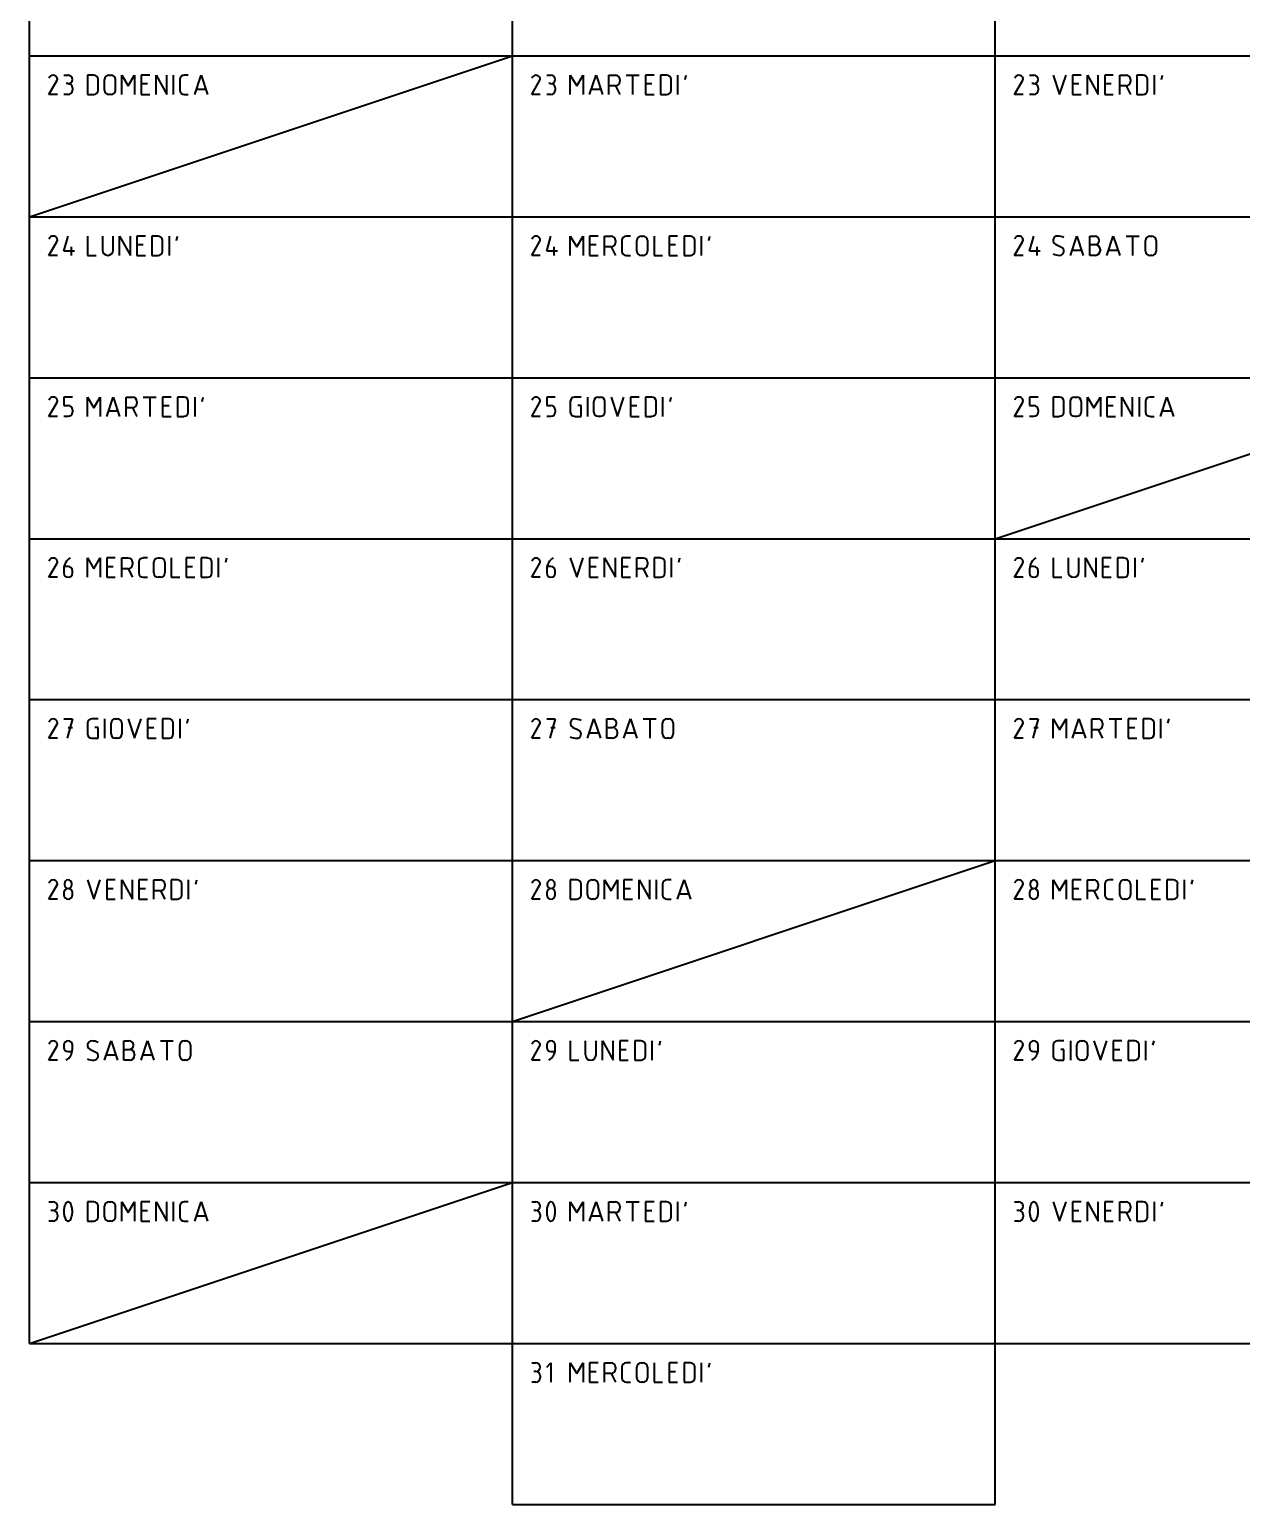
# Model space of a CAD drawing. Header units: millimetres. Extents: x 0 to 750, y -760 to 40.
# Drawn here: x 0 to 188.2, y -760 to -530.9 of the extents above; entities that cross this region are included whole.
import ezdxf

# ---------------------------------------------------------------- set-up
doc = ezdxf.new("R2010")
doc.units = ezdxf.units.MM
doc.layers.get('0').update_dxf_attribs({"lineweight": 40, "true_color": 0xffffff})

msp = doc.modelspace()

# ---------------------------------------------------------------- linework, layer by layer
for p, q in [((0, -535), (0, -510)), ((75, -535), (75, -510)), ((150, -535), (150, -510)), ((0, -535), (75, -535)), ((0, -560), (0, -535)), ((0, -560), (75, -535)), ((75, -535), (150, -535)), ((75, -560), (75, -535)), ((150, -535), (225, -535)), ((150, -560), (150, -535)), ((5.33, -538), (6, -538)), ((10, -538), (9, -538)), ((9, -538), (9, -541)), ((12.33, -538), (12.67, -538)), ((14.33, -541), (14.33, -538)), ((14.33, -538), (15.33, -539.67)), ((15.33, -539.67), (16.33, -538)), ((16.33, -538), (16.33, -541)), ((18.67, -538), (17.33, -538)), ((17.33, -538), (17.33, -541)), ((19.67, -541), (19.67, -538)), ((19.67, -538), (21.33, -541)), ((21.33, -541), (21.33, -538)), ((22.33, -538), (22.33, -541)), ((24.67, -538), (24, -538)), ((25.67, -541), (26.67, -538)), ((26.67, -538), (27.67, -541)), ((80.33, -538), (81, -538)), ((84, -541), (84, -538)), ((84, -538), (85, -539.67)), ((85, -539.67), (86, -538)), ((86, -538), (86, -541)), ((87, -541), (88, -538)), ((88, -538), (89, -541)), ((90, -541), (90, -538)), ((90, -538), (91, -538)), ((92.67, -538), (94.67, -538)), ((93.67, -538), (93.67, -541)), ((97, -538), (95.67, -538)), ((95.67, -538), (95.67, -541)), ((99, -538), (98, -538)), ((98, -538), (98, -541)), ((100.67, -538), (100.67, -541)), ((101.83, -538.67), (102, -538)), ((155.33, -538), (156, -538)), ((159, -538), (160, -541)), ((160, -541), (161, -538)), ((163.33, -538), (162, -538)), ((162, -538), (162, -541)), ((164.33, -541), (164.33, -538)), ((164.33, -538), (166, -541)), ((166, -541), (166, -538)), ((168.33, -538), (167, -538)), ((167, -538), (167, -541)), ((169.33, -541), (169.33, -538)), ((169.33, -538), (170.33, -538)), ((173, -538), (172, -538)), ((172, -538), (172, -541)), ((174.67, -538), (174.67, -541)), ((175.83, -538.67), (176, -538)), ((3, -541), (4.29, -538.78)), ((6, -539.33), (5.67, -539.33)), ((6.67, -540), (6.67, -540.33)), ((10.67, -540.33), (10.67, -538.67)), ((11.67, -540.33), (11.67, -538.67)), ((13.33, -538.67), (13.33, -540.33)), ((17.33, -539.33), (18.33, -539.33)), ((23.33, -538.67), (23.33, -540.33)), ((25.94, -540.17), (27.39, -540.17)), ((78, -541), (79.29, -538.78)), ((81, -539.33), (80.67, -539.33)), ((81.67, -540), (81.67, -540.33)), ((87.28, -540.17), (88.72, -540.17)), ((91, -539.67), (90, -539.67)), ((91, -539.67), (91.67, -541)), ((91.67, -538.67), (91.67, -539)), ((95.67, -539.33), (96.67, -539.33)), ((99.67, -540.33), (99.67, -538.67)), ((153, -541), (154.29, -538.78)), ((156, -539.33), (155.67, -539.33)), ((156.67, -540), (156.67, -540.33)), ((162, -539.33), (163, -539.33)), ((167, -539.33), (168, -539.33)), ((170.33, -539.67), (169.33, -539.67)), ((170.33, -539.67), (171, -541)), ((171, -538.67), (171, -539)), ((173.67, -540.33), (173.67, -538.67)), ((4.33, -541), (3, -541)), ((6, -541), (5.33, -541)), ((9, -541), (10, -541)), ((12.67, -541), (12.33, -541)), ((17.33, -541), (18.67, -541)), ((24, -541), (24.67, -541)), ((79.33, -541), (78, -541)), ((81, -541), (80.33, -541)), ((95.67, -541), (97, -541)), ((98, -541), (99, -541)), ((154.33, -541), (153, -541)), ((156, -541), (155.33, -541)), ((162, -541), (163.33, -541)), ((167, -541), (168.33, -541)), ((172, -541), (173, -541)), ((0, -560), (75, -560)), ((0, -585), (0, -560)), ((75, -560), (150, -560)), ((75, -585), (75, -560)), ((150, -560), (225, -560)), ((150, -585), (150, -560)), ((5.33, -565.33), (6, -563)), ((9, -563), (9, -566)), ((11.33, -563), (11.33, -565.17)), ((13, -565.17), (13, -563)), ((14, -566), (14, -563)), ((14, -563), (15.67, -566)), ((15.67, -566), (15.67, -563)), ((18, -563), (16.67, -563)), ((16.67, -563), (16.67, -566)), ((20, -563), (19, -563)), ((19, -563), (19, -566)), ((21.67, -563), (21.67, -566)), ((22.83, -563.67), (23, -563)), ((80.33, -565.33), (81, -563)), ((84, -566), (84, -563)), ((84, -563), (85, -564.67)), ((85, -564.67), (86, -563)), ((86, -563), (86, -566)), ((88.33, -563), (87, -563)), ((87, -563), (87, -566)), ((89.33, -566), (89.33, -563)), ((89.33, -563), (90.33, -563)), ((93.33, -563), (92.67, -563)), ((95, -563), (95.33, -563)), ((97, -563), (97, -566)), ((100.67, -563), (99.33, -563)), ((99.33, -563), (99.33, -566)), ((102.67, -563), (101.67, -563)), ((101.67, -563), (101.67, -566)), ((104.33, -563), (104.33, -566)), ((105.5, -563.67), (105.67, -563)), ((155.33, -565.33), (156, -563)), ((161.67, -566), (162.67, -563)), ((162.67, -563), (163.67, -566)), ((164.67, -566), (164.67, -563)), ((164.67, -563), (165.5, -563)), ((167.33, -566), (168.33, -563)), ((168.33, -563), (169.33, -566)), ((170.33, -563), (172.33, -563)), ((171.33, -563), (171.33, -566)), ((174, -563), (174.33, -563)), ((3, -566), (4.29, -563.78)), ((7, -565.33), (5.33, -565.33)), ((6.5, -566), (6.5, -564.67)), ((16.67, -564.33), (17.67, -564.33)), ((20.67, -565.33), (20.67, -563.67)), ((78, -566), (79.29, -563.78)), ((82, -565.33), (80.33, -565.33)), ((81.5, -566), (81.5, -564.67)), ((87, -564.33), (88, -564.33)), ((90.33, -564.67), (89.33, -564.67)), ((90.33, -564.67), (91, -566)), ((91, -563.67), (91, -564)), ((92, -563.67), (92, -565.33)), ((94.33, -565.33), (94.33, -563.67)), ((96, -563.67), (96, -565.33)), ((99.33, -564.33), (100.33, -564.33)), ((103.33, -565.33), (103.33, -563.67)), ((153, -566), (154.29, -563.78)), ((157, -565.33), (155.33, -565.33)), ((156.5, -566), (156.5, -564.67)), ((159.36, -564.26), (160.3, -564.74)), ((161.94, -565.17), (163.39, -565.17)), ((164.67, -564.33), (165.53, -564.33)), ((166.33, -565.13), (166.33, -565.2)), ((167.61, -565.17), (169.06, -565.17)), ((173.33, -565.33), (173.33, -563.67)), ((175, -563.67), (175, -565.33)), ((4.33, -566), (3, -566)), ((9, -566), (10.33, -566)), ((16.67, -566), (18, -566)), ((19, -566), (20, -566)), ((79.33, -566), (78, -566)), ((87, -566), (88.33, -566)), ((92.67, -566), (93.33, -566)), ((95.33, -566), (95, -566)), ((97, -566), (98.33, -566)), ((99.33, -566), (100.67, -566)), ((101.67, -566), (102.67, -566)), ((154.33, -566), (153, -566)), ((165.53, -566), (164.67, -566)), ((174.33, -566), (174, -566)), ((0, -585), (75, -585)), ((0, -610), (0, -585)), ((75, -585), (150, -585)), ((75, -610), (75, -585)), ((150, -585), (225, -585)), ((150, -610), (150, -585)), ((150, -610), (225, -585)), ((6.67, -588), (5.33, -588)), ((5.33, -588), (5.33, -589.33)), ((9, -591), (9, -588)), ((9, -588), (10, -589.67)), ((10, -589.67), (11, -588)), ((11, -588), (11, -591)), ((12, -591), (13, -588)), ((13, -588), (14, -591)), ((15, -591), (15, -588)), ((15, -588), (16, -588)), ((16.67, -588.67), (16.67, -589)), ((17.67, -588), (19.67, -588)), ((18.67, -588), (18.67, -591)), ((22, -588), (20.67, -588)), ((20.67, -588), (20.67, -591)), ((24, -588), (23, -588)), ((23, -588), (23, -591)), ((24.67, -590.33), (24.67, -588.67)), ((25.67, -588), (25.67, -591)), ((26.83, -588.67), (27, -588)), ((81.67, -588), (80.33, -588)), ((80.33, -588), (80.33, -589.33)), ((84, -588.67), (84, -590.33)), ((85.67, -588), (84.67, -588)), ((86.67, -588), (86.67, -591)), ((87.67, -590.33), (87.67, -588.67)), ((88.33, -588), (88.67, -588)), ((89.33, -588.67), (89.33, -590.33)), ((90.33, -588), (91.33, -591)), ((91.33, -591), (92.33, -588)), ((94.67, -588), (93.33, -588)), ((93.33, -588), (93.33, -591)), ((96.67, -588), (95.67, -588)), ((95.67, -588), (95.67, -591)), ((97.33, -590.33), (97.33, -588.67)), ((98.33, -588), (98.33, -591)), ((99.5, -588.67), (99.67, -588)), ((156.67, -588), (155.33, -588)), ((155.33, -588), (155.33, -589.33)), ((160, -588), (159, -588)), ((159, -588), (159, -591)), ((160.67, -590.33), (160.67, -588.67)), ((161.67, -590.33), (161.67, -588.67)), ((162.33, -588), (162.67, -588)), ((163.33, -588.67), (163.33, -590.33)), ((164.33, -591), (164.33, -588)), ((164.33, -588), (165.33, -589.67)), ((165.33, -589.67), (166.33, -588)), ((166.33, -588), (166.33, -591)), ((168.67, -588), (167.33, -588)), ((167.33, -588), (167.33, -591)), ((169.67, -591), (169.67, -588)), ((169.67, -588), (171.33, -591)), ((171.33, -591), (171.33, -588)), ((172.33, -588), (172.33, -591)), ((173.33, -588.67), (173.33, -590.33)), ((174.67, -588), (174, -588)), ((175.67, -591), (176.67, -588)), ((176.67, -588), (177.67, -591)), ((3, -591), (4.29, -588.78)), ((4.33, -591), (3, -591)), ((5.33, -589.33), (6, -589.33)), ((6, -591), (5.33, -591)), ((6.67, -590), (6.67, -590.33)), ((12.28, -590.17), (13.72, -590.17)), ((16, -589.67), (15, -589.67)), ((16, -589.67), (16.67, -591)), ((20.67, -589.33), (21.67, -589.33)), ((20.67, -591), (22, -591)), ((23, -591), (24, -591)), ((78, -591), (79.29, -588.78)), ((79.33, -591), (78, -591)), ((80.33, -589.33), (81, -589.33)), ((81, -591), (80.33, -591)), ((81.67, -590), (81.67, -590.33)), ((84.67, -591), (85.67, -591)), ((85.67, -589.33), (85.17, -589.33)), ((85.67, -591), (85.67, -589.33)), ((88.67, -591), (88.33, -591)), ((93.33, -589.33), (94.33, -589.33)), ((93.33, -591), (94.67, -591)), ((95.67, -591), (96.67, -591)), ((153, -591), (154.29, -588.78)), ((154.33, -591), (153, -591)), ((155.33, -589.33), (156, -589.33)), ((156, -591), (155.33, -591)), ((156.67, -590), (156.67, -590.33)), ((159, -591), (160, -591)), ((162.67, -591), (162.33, -591)), ((167.33, -589.33), (168.33, -589.33)), ((167.33, -591), (168.67, -591)), ((174, -591), (174.67, -591)), ((175.94, -590.17), (177.39, -590.17)), ((0, -610), (75, -610)), ((0, -635), (0, -610)), ((75, -610), (150, -610)), ((75, -635), (75, -610)), ((150, -610), (225, -610)), ((150, -635), (150, -610)), ((3, -616), (4.29, -613.78)), ((9, -616), (9, -613)), ((9, -613), (10, -614.67)), ((10, -614.67), (11, -613)), ((11, -613), (11, -616)), ((13.33, -613), (12, -613)), ((12, -613), (12, -616)), ((14.33, -616), (14.33, -613)), ((14.33, -613), (15.33, -613)), ((16, -613.67), (16, -614)), ((17, -613.67), (17, -615.33)), ((18.33, -613), (17.67, -613)), ((19.33, -615.33), (19.33, -613.67)), ((20, -613), (20.33, -613)), ((21, -613.67), (21, -615.33)), ((22, -613), (22, -616)), ((25.67, -613), (24.33, -613)), ((24.33, -613), (24.33, -616)), ((27.67, -613), (26.67, -613)), ((26.67, -613), (26.67, -616)), ((28.33, -615.33), (28.33, -613.67)), ((29.33, -613), (29.33, -616)), ((30.5, -613.67), (30.67, -613)), ((78, -616), (79.29, -613.78)), ((84, -613), (85, -616)), ((85, -616), (86, -613)), ((88.33, -613), (87, -613)), ((87, -613), (87, -616)), ((89.33, -616), (89.33, -613)), ((89.33, -613), (91, -616)), ((91, -616), (91, -613)), ((93.33, -613), (92, -613)), ((92, -613), (92, -616)), ((94.33, -616), (94.33, -613)), ((94.33, -613), (95.33, -613)), ((96, -613.67), (96, -614)), ((98, -613), (97, -613)), ((97, -613), (97, -616)), ((98.67, -615.33), (98.67, -613.67)), ((99.67, -613), (99.67, -616)), ((100.83, -613.67), (101, -613)), ((153, -616), (154.29, -613.78)), ((159, -613), (159, -616)), ((161.33, -613), (161.33, -615.17)), ((163, -615.17), (163, -613)), ((164, -616), (164, -613)), ((164, -613), (165.67, -616)), ((165.67, -616), (165.67, -613)), ((168, -613), (166.67, -613)), ((166.67, -613), (166.67, -616)), ((170, -613), (169, -613)), ((169, -613), (169, -616)), ((170.67, -615.33), (170.67, -613.67)), ((171.67, -613), (171.67, -616)), ((172.83, -613.67), (173, -613)), ((4.33, -616), (3, -616)), ((5.33, -614.73), (5.33, -615.33)), ((6, -614.33), (5.37, -614.33)), ((6.67, -615.33), (6.67, -615)), ((12, -614.33), (13, -614.33)), ((12, -616), (13.33, -616)), ((15.33, -614.67), (14.33, -614.67)), ((15.33, -614.67), (16, -616)), ((17.67, -616), (18.33, -616)), ((20.33, -616), (20, -616)), ((22, -616), (23.33, -616)), ((24.33, -614.33), (25.33, -614.33)), ((24.33, -616), (25.67, -616)), ((26.67, -616), (27.67, -616)), ((79.33, -616), (78, -616)), ((80.33, -614.73), (80.33, -615.33)), ((81, -614.33), (80.37, -614.33)), ((81.67, -615.33), (81.67, -615)), ((87, -614.33), (88, -614.33)), ((87, -616), (88.33, -616)), ((92, -614.33), (93, -614.33)), ((92, -616), (93.33, -616)), ((95.33, -614.67), (94.33, -614.67)), ((95.33, -614.67), (96, -616)), ((97, -616), (98, -616)), ((154.33, -616), (153, -616)), ((155.33, -614.73), (155.33, -615.33)), ((156, -614.33), (155.37, -614.33)), ((156.67, -615.33), (156.67, -615)), ((159, -616), (160.33, -616)), ((166.67, -614.33), (167.67, -614.33)), ((166.67, -616), (168, -616)), ((169, -616), (170, -616)), ((0, -635), (75, -635)), ((0, -660), (0, -635)), ((75, -635), (150, -635)), ((75, -660), (75, -635)), ((150, -635), (225, -635)), ((150, -660), (150, -635)), ((3, -641), (4.29, -638.78)), ((5.33, -638), (6.67, -638)), ((6.67, -638), (5.83, -641)), ((9, -638.67), (9, -640.33)), ((10.67, -638), (9.67, -638)), ((11.67, -638), (11.67, -641)), ((12.67, -640.33), (12.67, -638.67)), ((13.33, -638), (13.67, -638)), ((14.33, -638.67), (14.33, -640.33)), ((15.33, -638), (16.33, -641)), ((16.33, -641), (17.33, -638)), ((19.67, -638), (18.33, -638)), ((18.33, -638), (18.33, -641)), ((21.67, -638), (20.67, -638)), ((20.67, -638), (20.67, -641)), ((22.33, -640.33), (22.33, -638.67)), ((23.33, -638), (23.33, -641)), ((24.5, -638.67), (24.67, -638)), ((78, -641), (79.29, -638.78)), ((80.33, -638), (81.67, -638)), ((81.67, -638), (80.83, -641)), ((86.67, -641), (87.67, -638)), ((87.67, -638), (88.67, -641)), ((89.67, -641), (89.67, -638)), ((89.67, -638), (90.5, -638)), ((92.33, -641), (93.33, -638)), ((93.33, -638), (94.33, -641)), ((95.33, -638), (97.33, -638)), ((96.33, -638), (96.33, -641)), ((98.33, -640.33), (98.33, -638.67)), ((99, -638), (99.33, -638)), ((100, -638.67), (100, -640.33)), ((153, -641), (154.29, -638.78)), ((155.33, -638), (156.67, -638)), ((156.67, -638), (155.83, -641)), ((159, -641), (159, -638)), ((159, -638), (160, -639.67)), ((160, -639.67), (161, -638)), ((161, -638), (161, -641)), ((162, -641), (163, -638)), ((163, -638), (164, -641)), ((165, -641), (165, -638)), ((165, -638), (166, -638)), ((166.67, -638.67), (166.67, -639)), ((167.67, -638), (169.67, -638)), ((168.67, -638), (168.67, -641)), ((172, -638), (170.67, -638)), ((170.67, -638), (170.67, -641)), ((174, -638), (173, -638)), ((173, -638), (173, -641)), ((174.67, -640.33), (174.67, -638.67)), ((175.67, -638), (175.67, -641)), ((176.83, -638.67), (177, -638)), ((4.33, -641), (3, -641)), ((6, -639.33), (6.67, -639.33)), ((9.67, -641), (10.67, -641)), ((10.67, -639.33), (10.17, -639.33)), ((10.67, -641), (10.67, -639.33)), ((13.67, -641), (13.33, -641)), ((18.33, -639.33), (19.33, -639.33)), ((18.33, -641), (19.67, -641)), ((20.67, -641), (21.67, -641)), ((79.33, -641), (78, -641)), ((81, -639.33), (81.67, -639.33)), ((84.36, -639.26), (85.3, -639.74)), ((86.94, -640.17), (88.39, -640.17)), ((89.67, -639.33), (90.53, -639.33)), ((90.53, -641), (89.67, -641)), ((91.33, -640.13), (91.33, -640.2)), ((92.61, -640.17), (94.06, -640.17)), ((99.33, -641), (99, -641)), ((154.33, -641), (153, -641)), ((156, -639.33), (156.67, -639.33)), ((162.28, -640.17), (163.72, -640.17)), ((166, -639.67), (165, -639.67)), ((166, -639.67), (166.67, -641)), ((170.67, -639.33), (171.67, -639.33)), ((170.67, -641), (172, -641)), ((173, -641), (174, -641)), ((0, -660), (75, -660)), ((0, -685), (0, -660)), ((75, -660), (150, -660)), ((75, -685), (75, -660)), ((75, -685), (150, -660)), ((150, -660), (225, -660)), ((150, -685), (150, -660)), ((3, -666), (4.29, -663.78)), ((5.42, -663.58), (5.42, -663.75)), ((6.58, -663.75), (6.58, -663.58)), ((9, -663), (10, -666)), ((10, -666), (11, -663)), ((13.33, -663), (12, -663)), ((12, -663), (12, -666)), ((14.33, -666), (14.33, -663)), ((14.33, -663), (16, -666)), ((16, -666), (16, -663)), ((18.33, -663), (17, -663)), ((17, -663), (17, -666)), ((19.33, -666), (19.33, -663)), ((19.33, -663), (20.33, -663)), ((21, -663.67), (21, -664)), ((23, -663), (22, -663)), ((22, -663), (22, -666)), ((23.67, -665.33), (23.67, -663.67)), ((24.67, -663), (24.67, -666)), ((25.83, -663.67), (26, -663)), ((78, -666), (79.29, -663.78)), ((80.42, -663.58), (80.42, -663.75)), ((81.58, -663.75), (81.58, -663.58)), ((85, -663), (84, -663)), ((84, -663), (84, -666)), ((85.67, -665.33), (85.67, -663.67)), ((86.67, -665.33), (86.67, -663.67)), ((87.33, -663), (87.67, -663)), ((88.33, -663.67), (88.33, -665.33)), ((89.33, -666), (89.33, -663)), ((89.33, -663), (90.33, -664.67)), ((90.33, -664.67), (91.33, -663)), ((91.33, -663), (91.33, -666)), ((93.67, -663), (92.33, -663)), ((92.33, -663), (92.33, -666)), ((94.67, -666), (94.67, -663)), ((94.67, -663), (96.33, -666)), ((96.33, -666), (96.33, -663)), ((97.33, -663), (97.33, -666)), ((98.33, -663.67), (98.33, -665.33)), ((99.67, -663), (99, -663)), ((100.67, -666), (101.67, -663)), ((101.67, -663), (102.67, -666)), ((153, -666), (154.29, -663.78)), ((155.42, -663.58), (155.42, -663.75)), ((156.58, -663.75), (156.58, -663.58)), ((159, -666), (159, -663)), ((159, -663), (160, -664.67)), ((160, -664.67), (161, -663)), ((161, -663), (161, -666)), ((163.33, -663), (162, -663)), ((162, -663), (162, -666)), ((164.33, -666), (164.33, -663)), ((164.33, -663), (165.33, -663)), ((166, -663.67), (166, -664)), ((167, -663.67), (167, -665.33)), ((168.33, -663), (167.67, -663)), ((169.33, -665.33), (169.33, -663.67)), ((170, -663), (170.33, -663)), ((171, -663.67), (171, -665.33)), ((172, -663), (172, -666)), ((175.67, -663), (174.33, -663)), ((174.33, -663), (174.33, -666)), ((177.67, -663), (176.67, -663)), ((176.67, -663), (176.67, -666)), ((178.33, -665.33), (178.33, -663.67)), ((179.33, -663), (179.33, -666)), ((180.5, -663.67), (180.67, -663)), ((4.33, -666), (3, -666)), ((5.33, -665), (5.33, -665.33)), ((6.67, -665.33), (6.67, -665)), ((12, -664.33), (13, -664.33)), ((12, -666), (13.33, -666)), ((17, -664.33), (18, -664.33)), ((17, -666), (18.33, -666)), ((20.33, -664.67), (19.33, -664.67)), ((20.33, -664.67), (21, -666)), ((22, -666), (23, -666)), ((79.33, -666), (78, -666)), ((80.33, -665), (80.33, -665.33)), ((81.67, -665.33), (81.67, -665)), ((84, -666), (85, -666)), ((87.67, -666), (87.33, -666)), ((92.33, -664.33), (93.33, -664.33)), ((92.33, -666), (93.67, -666)), ((99, -666), (99.67, -666)), ((100.94, -665.17), (102.39, -665.17)), ((154.33, -666), (153, -666)), ((155.33, -665), (155.33, -665.33)), ((156.67, -665.33), (156.67, -665)), ((162, -664.33), (163, -664.33)), ((162, -666), (163.33, -666)), ((165.33, -664.67), (164.33, -664.67)), ((165.33, -664.67), (166, -666)), ((167.67, -666), (168.33, -666)), ((170.33, -666), (170, -666)), ((172, -666), (173.33, -666)), ((174.33, -664.33), (175.33, -664.33)), ((174.33, -666), (175.67, -666)), ((176.67, -666), (177.67, -666)), ((0, -685), (75, -685)), ((0, -710), (0, -685)), ((75, -710), (75, -685)), ((75, -685), (150, -685)), ((150, -710), (150, -685)), ((150, -685), (225, -685)), ((3, -691), (4.29, -688.78)), ((5.33, -688.67), (5.33, -689)), ((6.67, -689.27), (6.67, -688.67)), ((9.36, -689.26), (10.3, -689.74)), ((11.67, -691), (12.67, -688)), ((12.67, -688), (13.67, -691)), ((14.67, -691), (14.67, -688)), ((14.67, -688), (15.5, -688)), ((14.67, -689.33), (15.53, -689.33)), ((17.33, -691), (18.33, -688)), ((18.33, -688), (19.33, -691)), ((20.33, -688), (22.33, -688)), ((21.33, -688), (21.33, -691)), ((23.33, -690.33), (23.33, -688.67)), ((24, -688), (24.33, -688)), ((25, -688.67), (25, -690.33)), ((78, -691), (79.29, -688.78)), ((80.33, -688.67), (80.33, -689)), ((81.67, -689.27), (81.67, -688.67)), ((84, -688), (84, -691)), ((86.33, -688), (86.33, -690.17)), ((88, -690.17), (88, -688)), ((89, -691), (89, -688)), ((89, -688), (90.67, -691)), ((90.67, -691), (90.67, -688)), ((93, -688), (91.67, -688)), ((91.67, -688), (91.67, -691)), ((91.67, -689.33), (92.67, -689.33)), ((95, -688), (94, -688)), ((94, -688), (94, -691)), ((95.67, -690.33), (95.67, -688.67)), ((96.67, -688), (96.67, -691)), ((97.83, -688.67), (98, -688)), ((153, -691), (154.29, -688.78)), ((155.33, -688.67), (155.33, -689)), ((156.67, -689.27), (156.67, -688.67)), ((159, -688.67), (159, -690.33)), ((160.67, -688), (159.67, -688)), ((160.67, -689.33), (160.17, -689.33)), ((160.67, -691), (160.67, -689.33)), ((161.67, -688), (161.67, -691)), ((162.67, -690.33), (162.67, -688.67)), ((163.33, -688), (163.67, -688)), ((164.33, -688.67), (164.33, -690.33)), ((165.33, -688), (166.33, -691)), ((166.33, -691), (167.33, -688)), ((169.67, -688), (168.33, -688)), ((168.33, -688), (168.33, -691)), ((168.33, -689.33), (169.33, -689.33)), ((171.67, -688), (170.67, -688)), ((170.67, -688), (170.67, -691)), ((172.33, -690.33), (172.33, -688.67)), ((173.33, -688), (173.33, -691)), ((174.5, -688.67), (174.67, -688)), ((4.33, -691), (3, -691)), ((6, -689.67), (6.63, -689.67)), ((11.94, -690.17), (13.39, -690.17)), ((15.53, -691), (14.67, -691)), ((16.33, -690.13), (16.33, -690.2)), ((17.61, -690.17), (19.06, -690.17)), ((24.33, -691), (24, -691)), ((79.33, -691), (78, -691)), ((81, -689.67), (81.63, -689.67)), ((84, -691), (85.33, -691)), ((91.67, -691), (93, -691)), ((94, -691), (95, -691)), ((154.33, -691), (153, -691)), ((156, -689.67), (156.63, -689.67)), ((159.67, -691), (160.67, -691)), ((163.67, -691), (163.33, -691)), ((168.33, -691), (169.67, -691)), ((170.67, -691), (171.67, -691)), ((0, -710), (75, -710)), ((0, -735), (0, -710)), ((0, -735), (75, -710)), ((75, -735), (75, -710)), ((75, -710), (150, -710)), ((150, -735), (150, -710)), ((150, -710), (225, -710)), ((3, -713), (3.67, -713)), ((3.67, -714.33), (3.33, -714.33)), ((10, -713), (9, -713)), ((9, -713), (9, -716)), ((10.67, -715.33), (10.67, -713.67)), ((11.67, -715.33), (11.67, -713.67)), ((12.33, -713), (12.67, -713)), ((13.33, -713.67), (13.33, -715.33)), ((14.33, -716), (14.33, -713)), ((14.33, -713), (15.33, -714.67)), ((15.33, -714.67), (16.33, -713)), ((16.33, -713), (16.33, -716)), ((18.67, -713), (17.33, -713)), ((17.33, -713), (17.33, -716)), ((17.33, -714.33), (18.33, -714.33)), ((19.67, -716), (19.67, -713)), ((19.67, -713), (21.33, -716)), ((21.33, -716), (21.33, -713)), ((22.33, -713), (22.33, -716)), ((23.33, -713.67), (23.33, -715.33)), ((24.67, -713), (24, -713)), ((25.67, -716), (26.67, -713)), ((26.67, -713), (27.67, -716)), ((78, -713), (78.67, -713)), ((78.67, -714.33), (78.33, -714.33)), ((84, -716), (84, -713)), ((84, -713), (85, -714.67)), ((85, -714.67), (86, -713)), ((86, -713), (86, -716)), ((87, -716), (88, -713)), ((88, -713), (89, -716)), ((90, -716), (90, -713)), ((90, -713), (91, -713)), ((91, -714.67), (90, -714.67)), ((91, -714.67), (91.67, -716)), ((91.67, -713.67), (91.67, -714)), ((92.67, -713), (94.67, -713)), ((93.67, -713), (93.67, -716)), ((97, -713), (95.67, -713)), ((95.67, -713), (95.67, -716)), ((95.67, -714.33), (96.67, -714.33)), ((99, -713), (98, -713)), ((98, -713), (98, -716)), ((99.67, -715.33), (99.67, -713.67)), ((100.67, -713), (100.67, -716)), ((101.83, -713.67), (102, -713)), ((153, -713), (153.67, -713)), ((153.67, -714.33), (153.33, -714.33)), ((159, -713), (160, -716)), ((160, -716), (161, -713)), ((163.33, -713), (162, -713)), ((162, -713), (162, -716)), ((162, -714.33), (163, -714.33)), ((164.33, -716), (164.33, -713)), ((164.33, -713), (166, -716)), ((166, -716), (166, -713)), ((168.33, -713), (167, -713)), ((167, -713), (167, -716)), ((167, -714.33), (168, -714.33)), ((169.33, -716), (169.33, -713)), ((169.33, -713), (170.33, -713)), ((170.33, -714.67), (169.33, -714.67)), ((170.33, -714.67), (171, -716)), ((171, -713.67), (171, -714)), ((173, -713), (172, -713)), ((172, -713), (172, -716)), ((173.67, -715.33), (173.67, -713.67)), ((174.67, -713), (174.67, -716)), ((175.83, -713.67), (176, -713)), ((3.67, -716), (3, -716)), ((4.33, -715), (4.33, -715.33)), ((9, -716), (10, -716)), ((12.67, -716), (12.33, -716)), ((17.33, -716), (18.67, -716)), ((24, -716), (24.67, -716)), ((25.94, -715.17), (27.39, -715.17)), ((78.67, -716), (78, -716)), ((79.33, -715), (79.33, -715.33)), ((87.28, -715.17), (88.72, -715.17)), ((95.67, -716), (97, -716)), ((98, -716), (99, -716)), ((153.67, -716), (153, -716)), ((154.33, -715), (154.33, -715.33)), ((162, -716), (163.33, -716)), ((167, -716), (168.33, -716)), ((172, -716), (173, -716)), ((0, -735), (75, -735)), ((75, -760), (75, -735)), ((75, -735), (150, -735)), ((150, -760), (150, -735)), ((150, -735), (225, -735)), ((78, -738), (78.67, -738)), ((78.67, -739.33), (78.33, -739.33)), ((80.33, -738.67), (81, -738)), ((81, -738), (81, -741)), ((84, -741), (84, -738)), ((84, -738), (85, -739.67)), ((85, -739.67), (86, -738)), ((86, -738), (86, -741)), ((88.33, -738), (87, -738)), ((87, -738), (87, -741)), ((87, -739.33), (88, -739.33)), ((89.33, -741), (89.33, -738)), ((89.33, -738), (90.33, -738)), ((90.33, -739.67), (89.33, -739.67)), ((90.33, -739.67), (91, -741)), ((91, -738.67), (91, -739)), ((92, -738.67), (92, -740.33)), ((93.33, -738), (92.67, -738)), ((94.33, -740.33), (94.33, -738.67)), ((95, -738), (95.33, -738)), ((96, -738.67), (96, -740.33)), ((97, -738), (97, -741)), ((100.67, -738), (99.33, -738)), ((99.33, -738), (99.33, -741)), ((99.33, -739.33), (100.33, -739.33)), ((102.67, -738), (101.67, -738)), ((101.67, -738), (101.67, -741)), ((103.33, -740.33), (103.33, -738.67)), ((104.33, -738), (104.33, -741)), ((105.5, -738.67), (105.67, -738)), ((78.67, -741), (78, -741)), ((79.33, -740), (79.33, -740.33)), ((87, -741), (88.33, -741)), ((92.67, -741), (93.33, -741)), ((95.33, -741), (95, -741)), ((97, -741), (98.33, -741)), ((99.33, -741), (100.67, -741)), ((101.67, -741), (102.67, -741)), ((75, -760), (150, -760))]:
    msp.add_line(p, q)
for centre, radius, start, end in [((3.67, -538.67), 0.667, 14.48, 165.5), ((6, -538.67), 0.667, 270, 90), ((10, -538.67), 0.667, 0, 90), ((12.33, -538.67), 0.667, 90, 180), ((12.67, -538.67), 0.667, 0, 90), ((24, -538.67), 0.667, 90, 180), ((78.67, -538.67), 0.667, 14.48, 165.5), ((81, -538.67), 0.667, 270, 90), ((91, -538.67), 0.667, 0, 90), ((99, -538.67), 0.667, 0, 90), ((153.67, -538.67), 0.667, 14.48, 165.5), ((156, -538.67), 0.667, 270, 90), ((170.33, -538.67), 0.667, 0, 90), ((173, -538.67), 0.667, 0, 90), ((4, -538.62), 0.333, 329.8, 20.53), ((6, -540), 0.667, 0, 90), ((6, -540.33), 0.667, 270, 0), ((10, -540.33), 0.667, 270, 0), ((12.33, -540.33), 0.667, 180, 270), ((12.67, -540.33), 0.667, 270, 0), ((24, -540.33), 0.667, 180, 270), ((79, -538.62), 0.333, 329.8, 20.53), ((81, -540), 0.667, 0, 90), ((81, -540.33), 0.667, 270, 0), ((91, -539), 0.667, 270, 0), ((99, -540.33), 0.667, 270, 0), ((154, -538.62), 0.333, 329.8, 20.53), ((156, -540), 0.667, 0, 90), ((156, -540.33), 0.667, 270, 0), ((170.33, -539), 0.667, 270, 0), ((173, -540.33), 0.667, 270, 0), ((3.67, -563.67), 0.667, 14.48, 165.5), ((4, -563.62), 0.333, 329.8, 20.53), ((20, -563.67), 0.667, 0, 90), ((78.67, -563.67), 0.667, 14.48, 165.5), ((79, -563.62), 0.333, 329.8, 20.53), ((90.33, -563.67), 0.667, 0, 90), ((92.67, -563.67), 0.667, 90, 180), ((95, -563.67), 0.667, 90, 180), ((95.33, -563.67), 0.667, 0, 90), ((102.67, -563.67), 0.667, 0, 90), ((153.67, -563.67), 0.667, 14.48, 165.5), ((154, -563.62), 0.333, 329.8, 20.53), ((159.67, -563.67), 0.667, 90, 243), ((159.67, -565.21), 2.21, 63.07, 90), ((165.5, -563.67), 0.667, 270, 90), ((174, -563.67), 0.667, 90, 180), ((174.33, -563.67), 0.667, 0, 90), ((12.17, -565.17), 0.833, 180, 0), ((20, -565.33), 0.667, 270, 0), ((90.33, -564), 0.667, 270, 0), ((92.67, -565.33), 0.667, 180, 270), ((95, -565.33), 0.667, 180, 270), ((95.33, -565.33), 0.667, 270, 0), ((102.67, -565.33), 0.667, 270, 0), ((160, -563.79), 2.21, 243.1, 270), ((160, -565.33), 0.667, 270, 62.98), ((165.53, -565.13), 0.8, 0, 90), ((165.53, -565.2), 0.8, 270, 0), ((174, -565.33), 0.667, 180, 270), ((174.33, -565.33), 0.667, 270, 0), ((3.67, -588.67), 0.667, 14.48, 165.5), ((4, -588.62), 0.333, 329.8, 20.53), ((16, -588.67), 0.667, 0, 90), ((24, -588.67), 0.667, 0, 90), ((78.67, -588.67), 0.667, 14.48, 165.5), ((79, -588.62), 0.333, 329.8, 20.53), ((84.67, -588.67), 0.667, 90, 180), ((88.33, -588.67), 0.667, 90, 180), ((88.67, -588.67), 0.667, 0, 90), ((96.67, -588.67), 0.667, 0, 90), ((153.67, -588.67), 0.667, 14.48, 165.5), ((154, -588.62), 0.333, 329.8, 20.53), ((160, -588.67), 0.667, 0, 90), ((162.33, -588.67), 0.667, 90, 180), ((162.67, -588.67), 0.667, 0, 90), ((174, -588.67), 0.667, 90, 180), ((6, -590), 0.667, 0, 90), ((6, -590.33), 0.667, 270, 0), ((16, -589), 0.667, 270, 0), ((24, -590.33), 0.667, 270, 0), ((81, -590), 0.667, 0, 90), ((81, -590.33), 0.667, 270, 0), ((84.67, -590.33), 0.667, 180, 270), ((88.33, -590.33), 0.667, 180, 270), ((88.67, -590.33), 0.667, 270, 0), ((96.67, -590.33), 0.667, 270, 0), ((156, -590), 0.667, 0, 90), ((156, -590.33), 0.667, 270, 0), ((160, -590.33), 0.667, 270, 0), ((162.33, -590.33), 0.667, 180, 270), ((162.67, -590.33), 0.667, 270, 0), ((174, -590.33), 0.667, 180, 270), ((3.67, -613.67), 0.667, 14.48, 165.5), ((4, -613.62), 0.333, 329.8, 20.53), ((7.33, -614.73), 2, 120, 180), ((15.33, -613.67), 0.667, 0, 90), ((17.67, -613.67), 0.667, 90, 180), ((20, -613.67), 0.667, 90, 180), ((20.33, -613.67), 0.667, 0, 90), ((27.67, -613.67), 0.667, 0, 90), ((78.67, -613.67), 0.667, 14.48, 165.5), ((79, -613.62), 0.333, 329.8, 20.53), ((82.33, -614.73), 2, 120, 180), ((95.33, -613.67), 0.667, 0, 90), ((98, -613.67), 0.667, 0, 90), ((153.67, -613.67), 0.667, 14.48, 165.5), ((154, -613.62), 0.333, 329.8, 20.53), ((157.33, -614.73), 2, 120, 180), ((170, -613.67), 0.667, 0, 90), ((6, -615.33), 0.667, 180, 0), ((6, -615), 0.667, 0, 90), ((15.33, -614), 0.667, 270, 0), ((17.67, -615.33), 0.667, 180, 270), ((20, -615.33), 0.667, 180, 270), ((20.33, -615.33), 0.667, 270, 0), ((27.67, -615.33), 0.667, 270, 0), ((81, -615.33), 0.667, 180, 0), ((81, -615), 0.667, 0, 90), ((95.33, -614), 0.667, 270, 0), ((98, -615.33), 0.667, 270, 0), ((156, -615.33), 0.667, 180, 0), ((156, -615), 0.667, 0, 90), ((162.17, -615.17), 0.833, 180, 0), ((170, -615.33), 0.667, 270, 0), ((3.67, -638.67), 0.667, 14.48, 165.5), ((4, -638.62), 0.333, 329.8, 20.53), ((9.67, -638.67), 0.667, 90, 180), ((13.33, -638.67), 0.667, 90, 180), ((13.67, -638.67), 0.667, 0, 90), ((21.67, -638.67), 0.667, 0, 90), ((78.67, -638.67), 0.667, 14.48, 165.5), ((79, -638.62), 0.333, 329.8, 20.53), ((84.67, -638.67), 0.667, 90, 243), ((84.67, -640.21), 2.21, 63.07, 90), ((90.5, -638.67), 0.667, 270, 90), ((99, -638.67), 0.667, 90, 180), ((99.33, -638.67), 0.667, 0, 90), ((153.67, -638.67), 0.667, 14.48, 165.5), ((154, -638.62), 0.333, 329.8, 20.53), ((166, -638.67), 0.667, 0, 90), ((166, -639), 0.667, 270, 0), ((174, -638.67), 0.667, 0, 90), ((9.67, -640.33), 0.667, 180, 270), ((13.33, -640.33), 0.667, 180, 270), ((13.67, -640.33), 0.667, 270, 0), ((21.67, -640.33), 0.667, 270, 0), ((85, -638.79), 2.21, 243.1, 270), ((85, -640.33), 0.667, 270, 62.98), ((90.53, -640.13), 0.8, 0, 90), ((90.53, -640.2), 0.8, 270, 0), ((99, -640.33), 0.667, 180, 270), ((99.33, -640.33), 0.667, 270, 0), ((174, -640.33), 0.667, 270, 0), ((3.67, -663.67), 0.667, 14.48, 165.5), ((4, -663.62), 0.333, 329.8, 20.53), ((6, -663.58), 0.583, 0, 180), ((6, -663.75), 0.583, 180, 0), ((20.33, -663.67), 0.667, 0, 90), ((20.33, -664), 0.667, 270, 0), ((23, -663.67), 0.667, 0, 90), ((78.67, -663.67), 0.667, 14.48, 165.5), ((79, -663.62), 0.333, 329.8, 20.53), ((81, -663.58), 0.583, 0, 180), ((81, -663.75), 0.583, 180, 0), ((85, -663.67), 0.667, 0, 90), ((87.33, -663.67), 0.667, 90, 180), ((87.67, -663.67), 0.667, 0, 90), ((99, -663.67), 0.667, 90, 180), ((153.67, -663.67), 0.667, 14.48, 165.5), ((154, -663.62), 0.333, 329.8, 20.53), ((156, -663.58), 0.583, 0, 180), ((156, -663.75), 0.583, 180, 0), ((165.33, -663.67), 0.667, 0, 90), ((165.33, -664), 0.667, 270, 0), ((167.67, -663.67), 0.667, 90, 180), ((170, -663.67), 0.667, 90, 180), ((170.33, -663.67), 0.667, 0, 90), ((177.67, -663.67), 0.667, 0, 90), ((6, -665), 0.667, 0, 180), ((6, -665.33), 0.667, 180, 0), ((23, -665.33), 0.667, 270, 0), ((81, -665), 0.667, 0, 180), ((81, -665.33), 0.667, 180, 0), ((85, -665.33), 0.667, 270, 0), ((87.33, -665.33), 0.667, 180, 270), ((87.67, -665.33), 0.667, 270, 0), ((99, -665.33), 0.667, 180, 270), ((156, -665), 0.667, 0, 180), ((156, -665.33), 0.667, 180, 0), ((167.67, -665.33), 0.667, 180, 270), ((170, -665.33), 0.667, 180, 270), ((170.33, -665.33), 0.667, 270, 0), ((177.67, -665.33), 0.667, 270, 0), ((3.67, -688.67), 0.667, 14.48, 165.5), ((4, -688.62), 0.333, 329.8, 20.53), ((6, -688.67), 0.667, 0, 180), ((6, -689), 0.667, 180, 270), ((4.67, -689.27), 2, 300, 0), ((9.67, -688.67), 0.667, 90, 243), ((9.67, -690.21), 2.21, 63.07, 90), ((15.5, -688.67), 0.667, 270, 90), ((15.53, -690.13), 0.8, 0, 90), ((24, -688.67), 0.667, 90, 180), ((24.33, -688.67), 0.667, 0, 90), ((78.67, -688.67), 0.667, 14.48, 165.5), ((79, -688.62), 0.333, 329.8, 20.53), ((81, -688.67), 0.667, 0, 180), ((81, -689), 0.667, 180, 270), ((79.67, -689.27), 2, 300, 0), ((95, -688.67), 0.667, 0, 90), ((153.67, -688.67), 0.667, 14.48, 165.5), ((154, -688.62), 0.333, 329.8, 20.53), ((156, -688.67), 0.667, 0, 180), ((156, -689), 0.667, 180, 270), ((154.67, -689.27), 2, 300, 0), ((159.67, -688.67), 0.667, 90, 180), ((163.33, -688.67), 0.667, 90, 180), ((163.67, -688.67), 0.667, 0, 90), ((171.67, -688.67), 0.667, 0, 90), ((10, -688.79), 2.21, 243.1, 270), ((10, -690.33), 0.667, 270, 62.98), ((15.53, -690.2), 0.8, 270, 0), ((24, -690.33), 0.667, 180, 270), ((24.33, -690.33), 0.667, 270, 0), ((87.17, -690.17), 0.833, 180, 0), ((95, -690.33), 0.667, 270, 0), ((159.67, -690.33), 0.667, 180, 270), ((163.33, -690.33), 0.667, 180, 270), ((163.67, -690.33), 0.667, 270, 0), ((171.67, -690.33), 0.667, 270, 0), ((3.67, -713.67), 0.667, 270, 90), ((3.67, -715), 0.667, 0, 90), ((8.47, -714.49), 3.13, 167.9, 180.2), ((8.47, -714.51), 3.13, 179.8, 192.1), ((6.98, -714.13), 1.6, 143.2, 169.5), ((6, -713.36), 0.363, 32.76, 147.2), ((5.02, -714.13), 1.6, 10.51, 36.77), ((3.53, -714.49), 3.13, 359.8, 12.09), ((3.53, -714.51), 3.13, 347.9, 0.1885), ((10, -713.67), 0.667, 0, 90), ((12.33, -713.67), 0.667, 90, 180), ((12.67, -713.67), 0.667, 0, 90), ((24, -713.67), 0.667, 90, 180), ((78.67, -713.67), 0.667, 270, 90), ((78.67, -715), 0.667, 0, 90), ((83.47, -714.49), 3.13, 167.9, 180.2), ((83.47, -714.51), 3.13, 179.8, 192.1), ((81.98, -714.13), 1.6, 143.2, 169.5), ((81, -713.36), 0.363, 32.76, 147.2), ((80.02, -714.13), 1.6, 10.51, 36.77), ((78.53, -714.49), 3.13, 359.8, 12.09), ((78.53, -714.51), 3.13, 347.9, 0.1885), ((91, -713.67), 0.667, 0, 90), ((91, -714), 0.667, 270, 0), ((99, -713.67), 0.667, 0, 90), ((153.67, -713.67), 0.667, 270, 90), ((153.67, -715), 0.667, 0, 90), ((158.47, -714.49), 3.13, 167.9, 180.2), ((158.47, -714.51), 3.13, 179.8, 192.1), ((156.98, -714.13), 1.6, 143.2, 169.5), ((156, -713.36), 0.363, 32.76, 147.2), ((155.02, -714.13), 1.6, 10.51, 36.77), ((153.53, -714.49), 3.13, 359.8, 12.09), ((153.53, -714.51), 3.13, 347.9, 0.1885), ((170.33, -713.67), 0.667, 0, 90), ((170.33, -714), 0.667, 270, 0), ((173, -713.67), 0.667, 0, 90), ((3.67, -715.33), 0.667, 270, 0), ((6.98, -714.87), 1.6, 190.5, 216.8), ((6, -715.64), 0.363, 212.8, 327.2), ((5.02, -714.87), 1.6, 323.2, 349.5), ((10, -715.33), 0.667, 270, 0), ((12.33, -715.33), 0.667, 180, 270), ((12.67, -715.33), 0.667, 270, 0), ((24, -715.33), 0.667, 180, 270), ((78.67, -715.33), 0.667, 270, 0), ((81.98, -714.87), 1.6, 190.5, 216.8), ((81, -715.64), 0.363, 212.8, 327.2), ((80.02, -714.87), 1.6, 323.2, 349.5), ((99, -715.33), 0.667, 270, 0), ((153.67, -715.33), 0.667, 270, 0), ((156.98, -714.87), 1.6, 190.5, 216.8), ((156, -715.64), 0.363, 212.8, 327.2), ((155.02, -714.87), 1.6, 323.2, 349.5), ((173, -715.33), 0.667, 270, 0), ((78.67, -738.67), 0.667, 270, 90), ((78.67, -740), 0.667, 0, 90), ((90.33, -738.67), 0.667, 0, 90), ((90.33, -739), 0.667, 270, 0), ((92.67, -738.67), 0.667, 90, 180), ((95, -738.67), 0.667, 90, 180), ((95.33, -738.67), 0.667, 0, 90), ((102.67, -738.67), 0.667, 0, 90), ((78.67, -740.33), 0.667, 270, 0), ((92.67, -740.33), 0.667, 180, 270), ((95, -740.33), 0.667, 180, 270), ((95.33, -740.33), 0.667, 270, 0), ((102.67, -740.33), 0.667, 270, 0)]:
    msp.add_arc(centre, radius, start, end)

doc.saveas('drawing.dxf')
